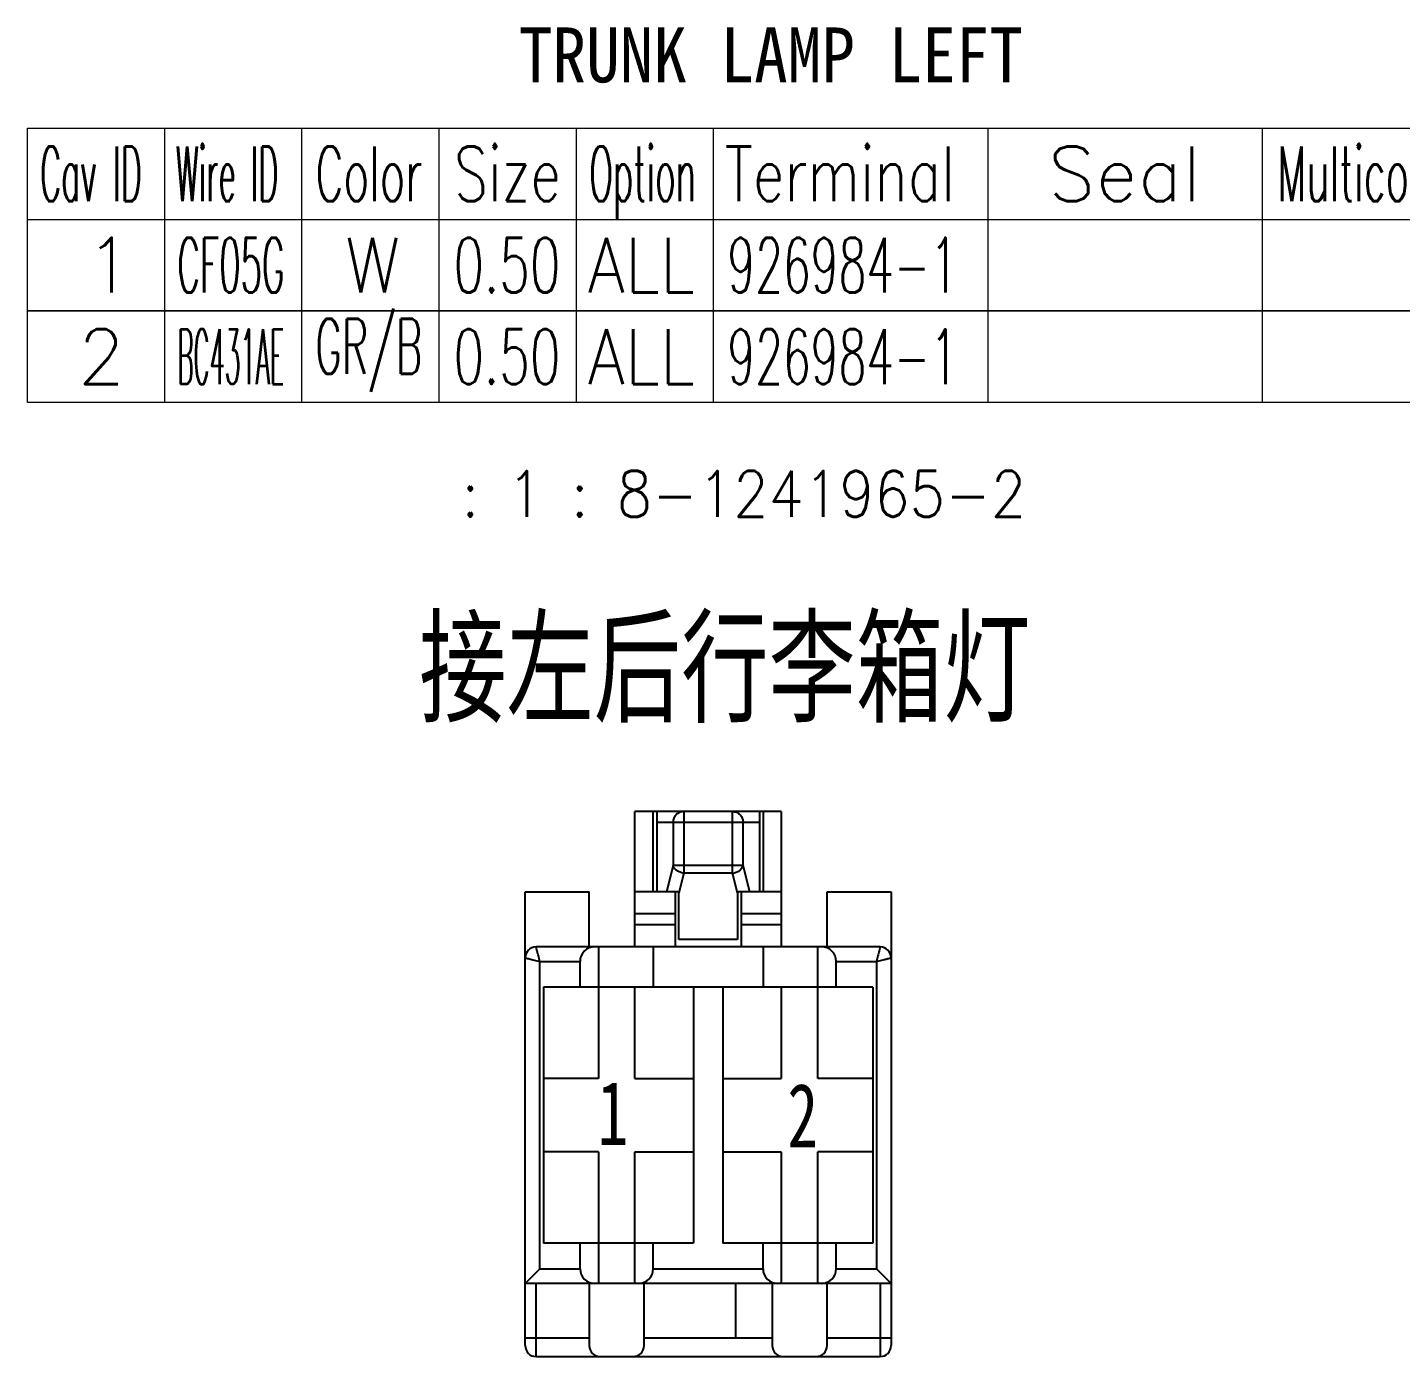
# Model space of a CAD drawing. Header units: inches. Extents: x 47316 to 59086, y 3141 to 11743.
# Drawn here: x 53342.5 to 53417.6, y 5965.2 to 6037.8 of the extents above; entities that cross this region are included whole.
import ezdxf

# ---------------------------------------------------------------- set-up
doc = ezdxf.new("R2010")
doc.units = ezdxf.units.IN
doc.header["$MEASUREMENT"] = 0
doc.layers.add('_BLACK_HOLE', color=7, linetype='Continuous')
doc.styles.add('MtX_FangSong_GB2312', font='')
doc.styles.get("Standard").update_dxf_attribs({"font": ''})
doc.styles.get('MtX_FangSong_GB2312').set_extended_font_data('FangSong_GB2312')
doc.styles.get('Standard').set_extended_font_data('SimSun')

msp = doc.modelspace()

# ---------------------------------------------------------------- linework, layer by layer
at = {"color": 0, "linetype": 'Continuous', "lineweight": 15}
for p, q in [((53342.517, 6032.346), (53425.017, 6032.346)), ((53342.517, 6027.346), (53342.517, 6032.346)), ((53342.517, 6027.346), (53425.017, 6027.346))]:
    msp.add_line(p, q, dxfattribs=at)
at = {"color": 7, "linetype": 'Continuous', "lineweight": 15}
for p, q in [((53350.017, 6027.346), (53350.017, 6032.346)), ((53357.517, 6027.346), (53357.517, 6032.346)), ((53365.017, 6027.346), (53365.017, 6032.346)), ((53372.517, 6027.346), (53372.517, 6032.346)), ((53380.017, 6027.346), (53380.017, 6032.346)), ((53395.017, 6027.346), (53395.017, 6032.346)), ((53410.017, 6027.346), (53410.017, 6032.346))]:
    msp.add_line(p, q, dxfattribs=at)
at = {"color": 102, "linetype": 'Continuous', "lineweight": 15}
for p, q in [((53350.017, 6022.346), (53350.017, 6027.346)), ((53357.517, 6022.346), (53357.517, 6027.346)), ((53365.017, 6022.346), (53365.017, 6027.346)), ((53372.517, 6022.346), (53372.517, 6027.346)), ((53380.017, 6022.346), (53380.017, 6027.346)), ((53395.017, 6022.346), (53395.017, 6027.346)), ((53410.017, 6022.346), (53410.017, 6027.346)), ((53350.017, 6017.346), (53350.017, 6022.346)), ((53357.517, 6017.346), (53357.517, 6022.346)), ((53365.017, 6017.346), (53365.017, 6022.346)), ((53372.517, 6017.346), (53372.517, 6022.346)), ((53380.017, 6017.346), (53380.017, 6022.346)), ((53395.017, 6017.346), (53395.017, 6022.346)), ((53410.017, 6017.346), (53410.017, 6022.346))]:
    msp.add_line(p, q, dxfattribs=at)
at = {"color": 0, "linetype": 'Continuous'}
for p, q in [((53383.716, 5994.981), (53375.716, 5994.981)), ((53375.716, 5987.581), (53375.716, 5994.981)), ((53376.716, 5990.581), (53376.716, 5994.981)), ((53376.916, 5994.981), (53376.916, 5990.581)), ((53378.384, 5994.981), (53378.384, 5991.605)), ((53381.047, 5991.605), (53381.047, 5994.981)), ((53382.516, 5994.981), (53382.516, 5990.581)), ((53382.716, 5994.981), (53382.716, 5990.581)), ((53383.716, 5994.981), (53383.716, 5987.581)), ((53382.516, 5994.381), (53376.916, 5994.381)), ((53377.802, 5994.381), (53377.802, 5992.029)), ((53381.629, 5992.029), (53381.629, 5994.381)), ((53377.802, 5992.029), (53377.44, 5990.581)), ((53381.629, 5992.029), (53377.802, 5992.029)), ((53381.991, 5990.581), (53381.629, 5992.029)), ((53378.384, 5991.605), (53378.116, 5990.531)), ((53381.047, 5991.605), (53378.384, 5991.605)), ((53381.316, 5990.531), (53381.047, 5991.605)), ((53369.716, 5990.581), (53373.216, 5990.581)), ((53369.716, 5965.781), (53369.716, 5990.581)), ((53373.216, 5987.581), (53373.216, 5990.581)), ((53378.116, 5990.581), (53375.716, 5990.581)), ((53377.916, 5990.581), (53377.916, 5987.581)), ((53378.116, 5987.981), (53378.116, 5990.581)), ((53383.716, 5990.581), (53381.316, 5990.581)), ((53381.316, 5990.581), (53381.316, 5987.981)), ((53381.516, 5990.581), (53381.516, 5987.581)), ((53386.216, 5990.581), (53389.716, 5990.581)), ((53386.216, 5987.581), (53386.216, 5990.581)), ((53389.716, 5990.581), (53389.716, 5965.781)), ((53377.916, 5989.381), (53375.716, 5989.381)), ((53383.716, 5989.381), (53381.516, 5989.381)), ((53377.916, 5988.781), (53375.716, 5988.781)), ((53383.716, 5988.781), (53381.516, 5988.781)), ((53389.116, 5987.581), (53370.316, 5987.581)), ((53373.716, 5987.581), (53373.716, 5980.381)), ((53376.716, 5987.581), (53376.716, 5985.381)), ((53381.316, 5987.981), (53378.116, 5987.981)), ((53382.716, 5987.581), (53382.716, 5985.381)), ((53385.716, 5980.381), (53385.716, 5987.581)), ((53370.516, 5986.781), (53372.716, 5986.781)), ((53370.516, 5969.981), (53370.516, 5986.781)), ((53372.716, 5985.381), (53372.716, 5986.781)), ((53386.716, 5985.381), (53386.716, 5986.781)), ((53386.716, 5986.781), (53388.916, 5986.781)), ((53388.916, 5986.781), (53388.916, 5969.981)), ((53388.716, 5985.381), (53370.716, 5985.381)), ((53370.716, 5985.381), (53370.716, 5971.381)), ((53375.716, 5980.381), (53375.716, 5985.381)), ((53378.916, 5985.381), (53378.916, 5971.381)), ((53380.516, 5985.381), (53380.516, 5971.381)), ((53383.716, 5985.381), (53383.716, 5980.381)), ((53388.716, 5985.381), (53388.716, 5971.381)), ((53373.716, 5980.381), (53370.716, 5980.381)), ((53375.716, 5980.381), (53378.916, 5980.381)), ((53380.516, 5980.381), (53383.716, 5980.381)), ((53388.716, 5980.381), (53385.716, 5980.381)), ((53373.716, 5976.381), (53370.716, 5976.381)), ((53373.716, 5976.381), (53373.716, 5969.181)), ((53375.716, 5976.381), (53378.916, 5976.381)), ((53375.716, 5969.181), (53375.716, 5976.381)), ((53380.516, 5976.381), (53383.716, 5976.381)), ((53383.716, 5976.381), (53383.716, 5969.181)), ((53385.716, 5969.181), (53385.716, 5976.381)), ((53388.716, 5976.381), (53385.716, 5976.381)), ((53378.916, 5971.381), (53370.716, 5971.381)), ((53372.716, 5969.981), (53372.716, 5971.381)), ((53376.716, 5969.981), (53376.716, 5971.381)), ((53388.716, 5971.381), (53380.516, 5971.381)), ((53382.716, 5969.981), (53382.716, 5971.381)), ((53386.716, 5969.981), (53386.716, 5971.381)), ((53370.516, 5969.981), (53369.716, 5969.181)), ((53370.516, 5969.981), (53372.716, 5969.981)), ((53376.716, 5969.981), (53382.716, 5969.981)), ((53386.716, 5969.981), (53388.916, 5969.981)), ((53388.916, 5969.981), (53389.716, 5969.181)), ((53389.716, 5969.181), (53369.716, 5969.181)), ((53370.316, 5965.181), (53370.316, 5969.181)), ((53373.216, 5969.181), (53373.216, 5965.781)), ((53376.216, 5965.781), (53376.216, 5969.181)), ((53381.216, 5969.181), (53381.216, 5966.181)), ((53383.216, 5969.181), (53383.216, 5965.781)), ((53386.216, 5965.781), (53386.216, 5969.181)), ((53389.116, 5969.181), (53389.116, 5965.181)), ((53373.216, 5966.181), (53369.716, 5966.181)), ((53383.216, 5966.181), (53376.216, 5966.181)), ((53389.716, 5966.181), (53386.216, 5966.181)), ((53370.316, 5965.181), (53389.116, 5965.181))]:
    msp.add_line(p, q, dxfattribs=at)
at = {"color": 0, "linetype": 'Continuous', "lineweight": 15}
for points in [[(53342.517, 6022.346), (53342.517, 6027.346), (53425.017, 6027.346), (53425.017, 6022.346)], [(53342.517, 6017.346), (53342.517, 6022.346), (53425.017, 6022.346), (53425.017, 6017.346)]]:
    msp.add_lwpolyline(points, close=True, dxfattribs=at)
at = {"color": 0, "linetype": 'Continuous'}
for centre, start, end in [((53370.316, 5986.981), 90, 180), ((53389.116, 5986.981), 0, 90), ((53370.316, 5965.781), 180, 270), ((53373.816, 5965.781), 180, 270), ((53375.616, 5965.781), 270, 0), ((53383.816, 5965.781), 180, 270), ((53385.616, 5965.781), 270, 0), ((53389.116, 5965.781), 270, 0)]:
    msp.add_arc(centre, 0.6, start, end, dxfattribs=at)
for centre, start_param, end_param in [((53373.516, 5986.781), -3.141593, -1.570796), ((53385.916, 5986.781), -4.712389, -3.141593), ((53373.516, 5969.981), -1.570796, 0), ((53375.916, 5969.981), 0, 1.570796), ((53383.516, 5969.981), -1.570796, 0), ((53385.916, 5969.981), 0, 1.570796)]:
    msp.add_ellipse(centre, major_axis=(0, -0.8), ratio=1, start_param=start_param, end_param=end_param, dxfattribs=at)
for points, knots in [([(53378.384, 5994.981), (53378.308, 5994.981), (53378.154, 5994.949), (53377.961, 5994.815), (53377.832, 5994.616), (53377.802, 5994.459), (53377.802, 5994.381)], [0, 0, 0, 0, 0.246509, 0.495043, 0.746474, 1, 1, 1, 1]), ([(53381.047, 5994.981), (53381.123, 5994.981), (53381.277, 5994.949), (53381.47, 5994.815), (53381.599, 5994.616), (53381.629, 5994.459), (53381.629, 5994.381)], [0, 0, 0, 0, 0.246509, 0.495043, 0.746474, 1, 1, 1, 1]), ([(53378.384, 5991.605), (53378.315, 5991.614), (53378.181, 5991.648), (53378.003, 5991.742), (53377.868, 5991.87), (53377.814, 5991.977), (53377.802, 5992.029)], [0, 0, 0, 0, 0.274956, 0.541302, 0.784931, 1, 1, 1, 1]), ([(53381.047, 5991.605), (53381.116, 5991.614), (53381.251, 5991.648), (53381.428, 5991.742), (53381.563, 5991.87), (53381.617, 5991.977), (53381.629, 5992.029)], [0, 0, 0, 0, 0.274955, 0.541301, 0.78493, 1, 1, 1, 1]), ([(53370.516, 5986.781), (53370.502, 5986.832), (53370.477, 5986.933), (53370.441, 5987.08), (53370.412, 5987.196), (53370.39, 5987.282), (53370.376, 5987.341), (53370.363, 5987.394), (53370.351, 5987.441), (53370.34, 5987.482), (53370.332, 5987.516), (53370.326, 5987.54), (53370.322, 5987.556), (53370.32, 5987.564), (53370.318, 5987.571), (53370.317, 5987.576), (53370.316, 5987.579), (53370.316, 5987.579), (53370.316, 5987.58)], [0, 0, 0, 0, 0.192203, 0.3778001, 0.5497412, 0.6286053, 0.7016825, 0.7682007, 0.8274799, 0.8788779, 0.921796, 0.9557358, 0.9691876, 0.9802265, 0.9888375, 0.9950103, 0.9971791, 0.9987345, 0.9987345, 0.9987345, 0.9987345]), ([(53389.113, 5987.572), (53389.113, 5987.57), (53389.112, 5987.564), (53389.109, 5987.556), (53389.105, 5987.54), (53389.099, 5987.516), (53389.091, 5987.482), (53389.081, 5987.441), (53389.069, 5987.394), (53389.05, 5987.32), (53389.025, 5987.215), (53388.99, 5987.08), (53388.954, 5986.933), (53388.929, 5986.832), (53388.916, 5986.781)], [0.0111717, 0.0111717, 0.0111717, 0.0111717, 0.0198047, 0.0308597, 0.0443138, 0.0782248, 0.1211021, 0.1724817, 0.2317649, 0.298295, 0.4502512, 0.6221973, 0.8077956, 1, 1, 1, 1]), ([(53389.115, 5987.58), (53389.115, 5987.579), (53389.115, 5987.576), (53389.114, 5987.574), (53389.113, 5987.572)], [0.001249851, 0.001249851, 0.001249851, 0.001249851, 0.004980256, 0.011171708, 0.011171708, 0.011171708, 0.011171708]), ([(53369.716, 5986.981), (53369.716, 5986.981), (53369.717, 5986.98), (53369.72, 5986.98), (53369.725, 5986.978), (53369.732, 5986.977), (53369.741, 5986.975), (53369.757, 5986.971), (53369.781, 5986.965), (53369.815, 5986.956), (53369.856, 5986.946), (53369.903, 5986.934), (53369.977, 5986.916), (53370.081, 5986.89), (53370.217, 5986.855), (53370.364, 5986.819), (53370.465, 5986.795), (53370.516, 5986.781)], [0, 0, 0, 0, 0.00125, 0.00498, 0.011172, 0.019805, 0.03086, 0.044314, 0.078225, 0.121102, 0.172482, 0.231765, 0.298295, 0.450251, 0.622197, 0.807796, 1, 1, 1, 1]), ([(53388.916, 5986.781), (53388.967, 5986.795), (53389.068, 5986.819), (53389.214, 5986.855), (53389.331, 5986.885), (53389.417, 5986.906), (53389.475, 5986.921), (53389.528, 5986.934), (53389.576, 5986.946), (53389.616, 5986.956), (53389.651, 5986.965), (53389.675, 5986.971), (53389.69, 5986.975), (53389.699, 5986.977), (53389.706, 5986.979), (53389.711, 5986.98), (53389.713, 5986.98), (53389.715, 5986.981), (53389.715, 5986.981), (53389.716, 5986.981)], [0, 0, 0, 0, 0.192203, 0.3778, 0.549741, 0.628605, 0.701683, 0.768201, 0.82748, 0.878878, 0.921796, 0.955736, 0.969188, 0.980227, 0.988838, 0.99501, 0.997179, 0.998735, 1, 1, 1, 1])]:
    msp.add_open_spline(points, degree=3, knots=knots, dxfattribs=at)
for points in [[(53370.316, 5987.58), (53370.316, 5987.58), (53370.315, 5987.581), (53370.316, 5987.581)], [(53389.116, 5987.581), (53389.116, 5987.581), (53389.116, 5987.58), (53389.115, 5987.58)]]:
    msp.add_open_spline(points, degree=3, dxfattribs=at)

# ---------------------------------------------------------------- texts
at = {"color": 0, "style": 'MtX_FangSong_GB2312', "width": 0.7}
msp.add_text('接左后行李箱灯', height=5, dxfattribs=at).set_placement((53363.92, 6000.387))
at = {"color": 6, "linetype": 'Continuous', "lineweight": 20, "insert": (53369.372, 6037.846), "char_height": 3, "width": 29.1236, "attachment_point": 1}
msp.add_mtext('\\f黑体|b0|i0|c1|p0;\\W0.9000000000;\\T1.0000000000;\\o\\lTRUNK LAMP LEFT', dxfattribs=at)
at = {"color": 7, "linetype": 'Continuous', "lineweight": 15, "char_height": 3, "attachment_point": 1}
for s, insert, width in [('\\Fromans.shx;\\W0.4292452830;\\T1.0000000000;\\o\\lCav ID', (53343.201, 6031.346), 6.5), ('\\Fromans.shx;\\W0.4026548673;\\T1.0000000000;\\o\\lWire ID', (53350.632, 6031.346), 6.5), ('\\Fromans.shx;\\W0.5687500000;\\T1.0000000000;\\o\\lColor', (53358.261, 6031.346), 6.5), ('\\Fromans.shx;\\W0.7222222222;\\T1.0000000000;\\o\\lSize', (53365.827, 6031.346), 6.5), ('\\Fromans.shx;\\W0.4595959596;\\T1.0000000000;\\o\\lOption', (53373.214, 6031.346), 6.5), ('\\Fromans.shx;\\W0.7480916031;\\T1.0000000000;\\o\\lTerminal', (53380.624, 6031.346), 14), ('\\Fromans.shx;\\W1.0000000000;\\T1.0000000000;\\o\\lSeal', (53398.303, 6031.346), 9.28571), ('\\Fromans.shx;\\W0.5185185185;\\T1.0000000000;\\o\\lMulticore ID', (53410.813, 6031.346), 14), ('\\Fromans.shx;\\W1.0000000000;\\T1.0000000000;\\o\\l1', (53345.696, 6026.346), 2.85714), ('\\Fromans.shx;\\W1.0000000000;\\T1.0000000000;\\o\\l2', (53345.267, 6021.346), 2.85714)]:
    msp.add_mtext(s, dxfattribs=dict(at, insert=insert, width=width))
at = {"color": 21, "linetype": 'Continuous', "lineweight": 15, "char_height": 3, "attachment_point": 1}
for s, insert, width in [('\\Fromans.shx;\\W0.4550000000;\\T1.0000000000;\\o\\lCF05G', (53350.712, 6026.346), 6.5), ('\\Fromans.shx;\\W0.6500000000;\\T1.0000000000;\\o\\l0.50', (53365.796, 6026.346), 6.5), ('\\Fromans.shx;\\W0.5903614458;\\T1.0000000000;\\o\\l926984-1', (53380.77, 6026.346), 14), ('\\Fromans.shx;\\W0.3273381295;\\T1.0000000000;\\o\\lBC431AE', (53350.704, 6021.346), 6.5), ('\\Fromans.shx;\\W0.6500000000;\\T1.0000000000;\\o\\l0.50', (53365.796, 6021.346), 6.5), ('\\Fromans.shx;\\W0.5903614458;\\T1.0000000000;\\o\\l926984-1', (53380.77, 6021.346), 14)]:
    msp.add_mtext(s, dxfattribs=dict(at, insert=insert, width=width))
at = {"color": 140, "linetype": 'Continuous', "lineweight": 15, "char_height": 3, "attachment_point": 1}
for s, insert, width in [('\\Fromans.shx;\\W1.0000000000;\\T1.0000000000;\\o\\lW', (53359.839, 6026.346), 3.42857), ('\\Fromans.shx;\\W0.8750000000;\\T1.0000000000;\\o\\lALL', (53373.142, 6026.346), 6.5), ('\\Fromans.shx;\\W0.5352941176;\\T1.0000000000;\\o\\lGR/B', (53358.247, 6021.917), 6.5), ('\\Fromans.shx;\\W0.8750000000;\\T1.0000000000;\\o\\lALL', (53373.142, 6021.346), 6.5)]:
    msp.add_mtext(s, dxfattribs=dict(at, insert=insert, width=width))
at = {"color": 42, "linetype": 'Continuous', "lineweight": 15, "insert": (53364.696, 6013.596), "char_height": 2.5, "width": 38.14286, "attachment_point": 1}
msp.add_mtext('\\Fromans.shx;\\W0.9000000000;\\T1.0000000000;\\o\\l : 1 : 8-1241965-2', dxfattribs=at)
at = {"layer": '_BLACK_HOLE', "color": 0, "width": 0.7}
for s, p in [('1', (53373.677, 5976.741)), ('2', (53384.052, 5976.612))]:
    msp.add_text(s, height=3.5, dxfattribs=at).set_placement(p)

doc.saveas('drawing.dxf')
